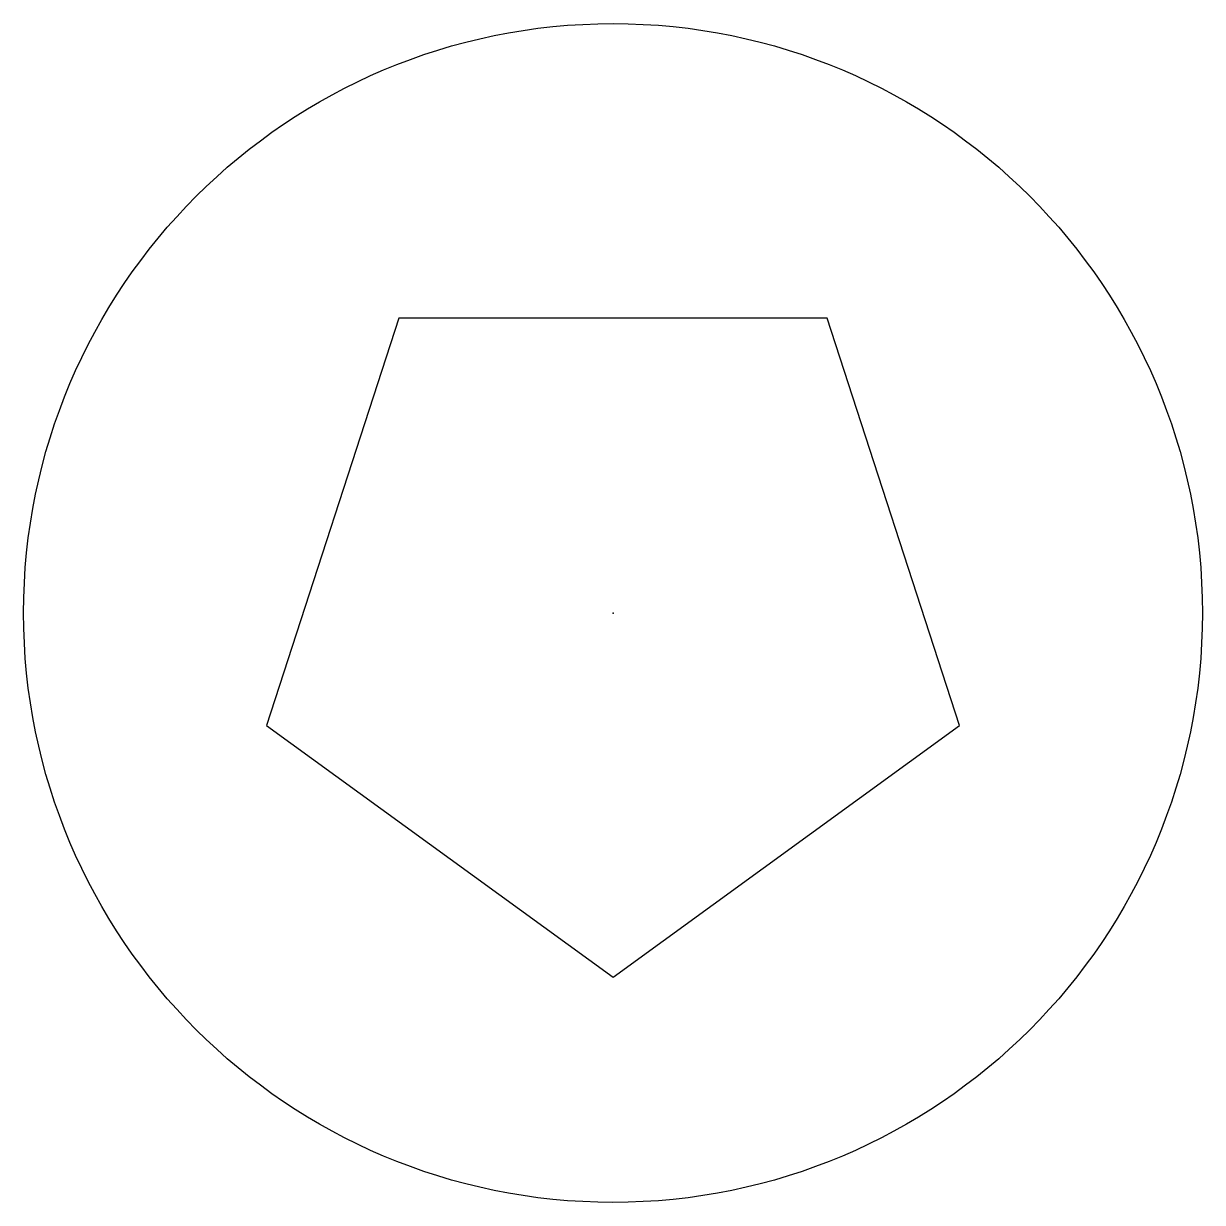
# Model space of a CAD drawing. Header units: inches. Extents: x -3 to 3, y -3 to 3.
import ezdxf

# ---------------------------------------------------------------- set-up
doc = ezdxf.new("R2010")
doc.units = ezdxf.units.IN
doc.layers.get('0').update_dxf_attribs({"linetype": 'CONTINUOUS'})

msp = doc.modelspace()

# ---------------------------------------------------------------- linework, layer by layer
msp.add_lwpolyline([(-1.0898, 1.5), (-1.7634, -0.5729), (0, -1.8541), (1.7634, -0.5729), (1.0898, 1.5)], close=True)
msp.add_circle((0, 0), 3)
msp.add_point((0, 0))
msp.add_point((0, 0))

doc.saveas('drawing.dxf')
